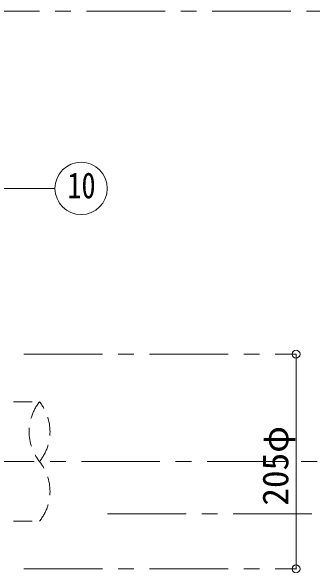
# Model space of a CAD drawing. Units: millimetres at full size, sheet at 1:15; details may follow other scales. Extents: x -3171 to 2904, y -2098 to 2117.
# Drawn here: x -112 to 176, y -897 to -360 of the extents above; entities that cross this region are included whole.
import ezdxf
from ezdxf.enums import TextEntityAlignment as Align

# ---------------------------------------------------------------- set-up
doc = ezdxf.new("R2010")
doc.units = ezdxf.units.MM
doc.header["$LTSCALE"] = 15
doc.header["$PDMODE"] = 32
doc.header["$PDSIZE"] = 7.5
doc.linetypes.add('CHAIN1', pattern=[8, 5, -1, 1, -1])
doc.linetypes.add('DASHED1', pattern=[1.8, 1.2, -0.6])
doc.layers.add('0-0_ﾚｲﾔ1', color=4, linetype='Continuous', lineweight=9)
doc.styles.add('ＭＳ ゴシック', font='')
doc.styles.get('ＭＳ ゴシック').set_extended_font_data('MS Gothic')

msp = doc.modelspace()

# ---------------------------------------------------------------- linework, layer by layer
at = {"layer": '0-0_ﾚｲﾔ1', "linetype": 'CHAIN1'}
for p, q in [((-520.38, -360.45), (594.62, -360.45)), ((-100.38, -687.95), (159.62, -687.95)), ((-885.38, -790.45), (399.62, -790.45)), ((-20.38, -840.45), (399.62, -840.45)), ((-100.38, -892.95), (159.62, -892.95))]:
    msp.add_line(p, q, dxfattribs=at)
at = {"layer": '0-0_ﾚｲﾔ1', "color": 7, "lineweight": 18}
msp.add_line((-70.65, -529.67), (-139.9, -529.67), dxfattribs=at)
at = {"layer": '0-0_ﾚｲﾔ1'}
msp.add_line((159.62, -687.95), (159.62, -892.95), dxfattribs=at)
at = {"layer": '0-0_ﾚｲﾔ1', "linetype": 'DASHED1'}
for p, q in [((-596.38, -733.45), (-85.38, -733.45)), ((-596.38, -847.45), (-85.38, -847.45))]:
    msp.add_line(p, q, dxfattribs=at)
at = {"layer": '0-0_ﾚｲﾔ1', "color": 7, "lineweight": 18}
msp.add_circle((-45.65, -529.67), 25, dxfattribs=at)
at = {"layer": '0-0_ﾚｲﾔ1', "linetype": 'DASHED1'}
for centre, start, end in [((-49.77, -761.95), 141.3304, 218.6696), ((-121, -761.95), 321.3304, 38.6696), ((-121, -818.95), 321.3304, 38.6696)]:
    msp.add_arc(centre, 45.61, start, end, dxfattribs=at)
at = {"layer": '0-0_ﾚｲﾔ1', "color": 1}
for p in [(159.62, -687.95), (159.62, -892.95)]:
    msp.add_point(p, dxfattribs=at)

# ---------------------------------------------------------------- texts
at = {"layer": '0-0_ﾚｲﾔ1', "color": 7, "style": 'ＭＳ ゴシック', "width": 0.8}
msp.add_text('10', height=24.74, dxfattribs=at).set_placement((-58.77, -546.54), align=Align.BOTTOM_LEFT)
at = {"layer": '0-0_ﾚｲﾔ1', "color": 7, "style": 'ＭＳ ゴシック'}
msp.add_text('205φ', height=24.74, rotation=90, dxfattribs=at).set_placement((159.62, -832.64), align=Align.BOTTOM_LEFT)

doc.saveas('drawing.dxf')
